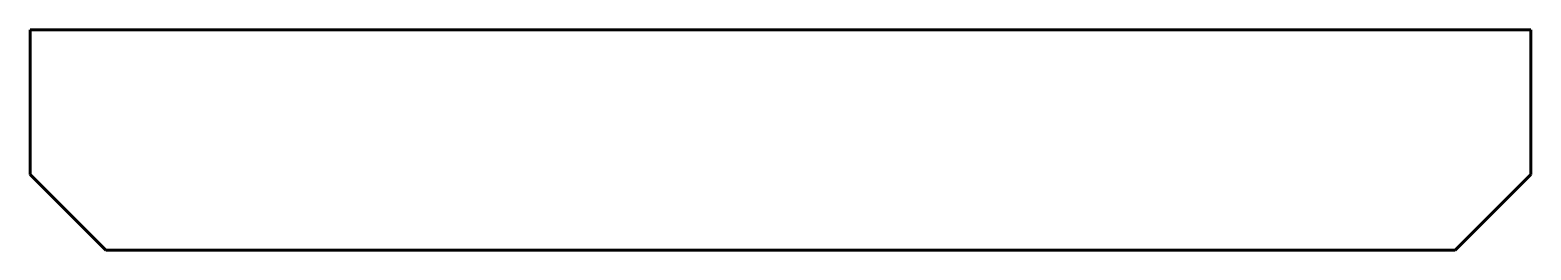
# Model space of a CAD drawing. Header units: millimetres. Extents: x -127 to 629, y -109 to 2.
import ezdxf

# ---------------------------------------------------------------- set-up
doc = ezdxf.new("R2010")
doc.units = ezdxf.units.MM
for name, pattern in [('K5LT32768', [0]), ('K5LT32769', [0]), ('K5LT32770', [0])]:
    doc.linetypes.add(name, pattern=pattern)
doc.layers.add('Системный слой', color=7, linetype='Continuous')

msp = doc.modelspace()

# ---------------------------------------------------------------- linework, layer by layer
at = {"color": 18, "linetype": 'K5LT32769', "lineweight": 60, "true_color": 0x000000}
msp.add_line((-127, -70.96), (-88.88, -109.08), dxfattribs=at)
at = {"color": 5, "linetype": 'K5LT32768', "lineweight": 60, "true_color": 0x0000ff}
msp.add_line((590.88, -109.08), (629, -70.96), dxfattribs=at)
at = {"layer": 'Системный слой', "color": 18, "linetype": 'K5LT32769', "lineweight": 60, "true_color": 0x000000}
msp.add_line((-127, -70.96), (-127, 1.92), dxfattribs=at)
at = {"layer": 'Системный слой', "color": 3, "linetype": 'K5LT32770', "lineweight": 60, "true_color": 0x00ff00}
for p, q in [((-127, 1.92), (629, 1.92)), ((-88.88, -109.08), (590.88, -109.08))]:
    msp.add_line(p, q, dxfattribs=at)
at = {"layer": 'Системный слой', "color": 5, "linetype": 'K5LT32768', "lineweight": 60, "true_color": 0x0000ff}
msp.add_line((629, -70.96), (629, 1.92), dxfattribs=at)

doc.saveas('drawing.dxf')
